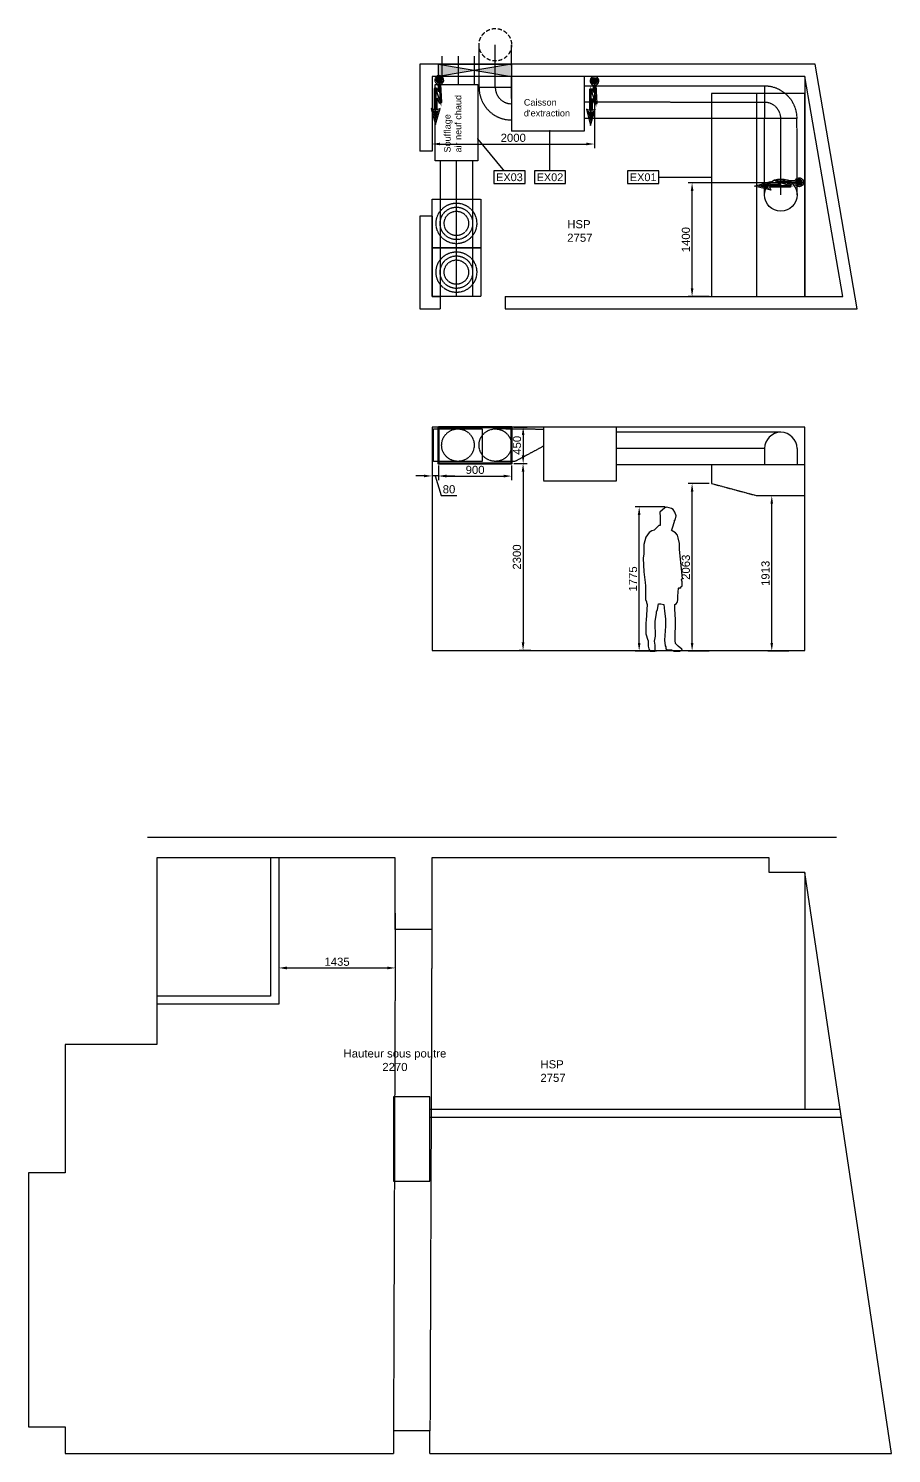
# Model space of a CAD drawing. Header units: millimetres. Extents: x -10333 to 52747, y -5537 to 22883.
# Drawn here: x 19518 to 30141, y -5537 to 12002 of the extents above; entities that cross this region are included whole.
import ezdxf
from ezdxf.enums import TextEntityAlignment as Align

# ---------------------------------------------------------------- set-up
doc = ezdxf.new("R2010")
doc.units = ezdxf.units.MM
doc.set_wipeout_variables(frame=1)
doc.linetypes.add('DASHED', pattern=[0.75, 0.5, -0.25])
for name, color, linetype in [('@-IDFC-EL-MN', 7, 'Continuous'), ('@-IDFC-EL-TRI', 1, 'Continuous'), ('HOTTE', 152, 'Continuous'), ('poutre', 8, 'DASHED')]:
    doc.layers.add(name, color=color, linetype=linetype)
doc.styles.add('Ar_0', font='arial.ttf')
doc.styles.add('Arial_3', font='ARIALUNI.TTF', dxfattribs={"height": 3})
doc.styles.get("Standard").update_dxf_attribs({"font": 'ARIALUNI.TTF'})
doc.dimstyles.new('Decimal-100', dxfattribs={"dimscale": 40, "dimtxt": 2.5, "dimasz": 2.5, "dimexe": 1.25, "dimexo": 0.625, "dimtad": 1, "dimdec": 0, "dimtxsty": 'Standard', "dimcen": 2.5, "dimadec": 0, "dimazin": 0, "dimtfac": 1, "dimtdec": 0, "dimtmove": 0, "dimatfit": 3, "dimfxl": 1, "dimarcsym": 0})

# ---------------------------------------------------------------- blocks, each defined once
blk = doc.blocks.new('*D37')
at = {"layer": 'Defpoints', "color": 0, "transparency": 16777216}
for p in [(27686, 10103), (29073, 10103), (27923, 8703)]:
    blk.add_point(p, dxfattribs=at)
at = {"layer": 'HOTTE', "color": 0, "lineweight": -2, "transparency": 16777216}
for p, q in [((29048, 10103), (27636, 10103)), ((27686, 8803), (27686, 10003)), ((27898, 8703), (27636, 8703))]:
    blk.add_line(p, q, dxfattribs=at)
at = {"layer": 'HOTTE', "color": 0, "transparency": 16777216}
for points in [[(27670, 10003), (27703, 10003), (27686, 10103)], [(27670, 8803), (27703, 8803), (27686, 8703)]]:
    blk.add_solid(points, dxfattribs=at)
at = {"layer": 'HOTTE', "color": 0, "transparency": 16777216, "insert": (27610, 9403), "char_height": 100, "attachment_point": 5, "rotation": 90}
blk.add_mtext('1400', dxfattribs=at)
blk = doc.blocks.new('*D36')
at = {"color": 0, "lineweight": -2, "transparency": 16777216}
for p, q in [((24033, 889), (24033, 389)), ((22598, 869), (22598, 389)), ((22698, 439), (23933, 439))]:
    blk.add_line(p, q, dxfattribs=at)
at = {"color": 0, "transparency": 16777216}
for points in [[(22698, 456), (22698, 422), (22598, 439)], [(23933, 456), (23933, 422), (24033, 439)]]:
    blk.add_solid(points, dxfattribs=at)
at = {"layer": 'Defpoints', "color": 0, "transparency": 16777216}
for p in [(22598, 894), (24033, 914), (24033, 439)]:
    blk.add_point(p, dxfattribs=at)
at = {"color": 0, "transparency": 16777216, "insert": (23316, 515), "char_height": 100, "attachment_point": 5}
blk.add_mtext('1435', dxfattribs=at)
blk = doc.blocks.new('DIFUSSEUR600600')
at = {"layer": 'HOTTE', "linetype": 'DASHED', "ltscale": 10}
blk.add_lwpolyline([(0, 600), (600, 600), (600, 0), (0, 0)], close=True, dxfattribs=at)
for radius in [250, 200, 150]:
    blk.add_circle((300, 300), radius, dxfattribs=at)
blk = doc.blocks.new('*D70')
at = {"layer": 'Defpoints', "color": 0, "transparency": 16777216}
for p in [(24485, 11412), (26485, 11412), (26485, 10580)]:
    blk.add_point(p, dxfattribs=at)
at = {"layer": 'HOTTE', "color": 0, "lineweight": -2, "transparency": 16777216}
for p, q in [((24485, 11387), (24485, 10530)), ((26485, 11387), (26485, 10530)), ((24585, 10580), (26385, 10580))]:
    blk.add_line(p, q, dxfattribs=at)
at = {"layer": 'HOTTE', "color": 0, "transparency": 16777216}
for points in [[(24585, 10597), (24585, 10564), (24485, 10580)], [(26385, 10597), (26385, 10564), (26485, 10580)]]:
    blk.add_solid(points, dxfattribs=at)
at = {"layer": 'HOTTE', "color": 0, "transparency": 16777216, "insert": (25485, 10656), "char_height": 100, "attachment_point": 5}
blk.add_mtext('2000', dxfattribs=at)
blk = doc.blocks.new('*U76')
for q in [(0, 0.874), (0, -0.08)]:
    blk.add_line((0, 0), q)
at = {"const_width": 0.005}
blk.add_lwpolyline([(0.005, 0.874, 2.10477), (-0.005, 0.874, 0.471041)], format="xyb", close=True, dxfattribs=at)
blk.add_wipeout([(0.08, -0.2), (0.08, 0.2), (-0.08, 0.2), (-0.08, -0.2)])
blk.add_lwpolyline([(0.08, -0.2), (0.08, 0.2), (-0.08, 0.2), (-0.08, -0.2)], close=True)
at = {"style": 'Ar_0'}
blk.add_attdef('LOT', text='', height=0.1, rotation=90, dxfattribs=at).set_placement((0, 0), align=Align.MIDDLE_CENTER)
blk = doc.blocks.new('*U77')
for q in [(-0.593, 0), (0.08, 0)]:
    blk.add_line((0, 0), q)
at = {"const_width": 0.005}
blk.add_lwpolyline([(-0.593, 0.005, 2.10477), (-0.593, -0.005, 0.471041)], format="xyb", close=True, dxfattribs=at)
blk.add_wipeout([(0.08, -0.2), (0.08, 0.2), (-0.08, 0.2), (-0.08, -0.2)])
blk.add_lwpolyline([(0.08, -0.2), (0.08, 0.2), (-0.08, 0.2), (-0.08, -0.2)], close=True)
at = {"style": 'Ar_0'}
blk.add_attdef('LOT', text='', height=0.1, rotation=90, dxfattribs=at).set_placement((0, 0), align=Align.MIDDLE_CENTER)
blk = doc.blocks.new('*U78')
for q in [(-0.491, -0.404), (0.062, 0.051)]:
    blk.add_line((0, 0), q)
at = {"const_width": 0.005}
blk.add_lwpolyline([(-0.494, -0.4, 2.10477), (-0.488, -0.408, 0.471041)], format="xyb", close=True, dxfattribs=at)
blk.add_wipeout([(0.08, -0.2), (0.08, 0.2), (-0.08, 0.2), (-0.08, -0.2)])
blk.add_lwpolyline([(0.08, -0.2), (0.08, 0.2), (-0.08, 0.2), (-0.08, -0.2)], close=True)
at = {"style": 'Ar_0'}
blk.add_attdef('LOT', text='', height=0.1, rotation=90, dxfattribs=at).set_placement((0, 0), align=Align.MIDDLE_CENTER)
blk = doc.blocks.new('ca_pers004')
for p, q in [((12.3, 176.4), (6.3, 170.8)), ((14.7, 177.3), (12.3, 176.4)), ((20.6, 175.6), (14.7, 177.3)), ((22.6, 174.4), (20.6, 175.6)), ((6.3, 170.8), (6.5, 164.9)), ((6.5, 164.9), (6.5, 162.4)), ((6.5, 162.4), (6.5, 158.6)), ((6.5, 158.6), (6.5, 154.4)), ((24.1, 158.9), (21.4, 151.4)), ((24.7, 171), (22.6, 174.4)), ((24.1, 160.7), (24.2, 160.9)), ((24.1, 160.7), (24.1, 158.9)), ((24.2, 160.9), (25, 161)), ((26.2, 166.5), (24.7, 171)), ((25, 161), (26.2, 166.5)), ((-6.7, 146), (-10.9, 140.3)), ((-3.7, 148), (-6.7, 146)), ((-0.5, 148.8), (-3.7, 148)), ((5.1, 154.5), (-0.5, 148.8)), ((6.5, 154.4), (5.1, 154.5)), ((21.6, 147.9), (20.3, 148.8)), ((21.4, 151.4), (20.5, 148.8)), ((25.6, 145.5), (21.6, 147.9)), ((28.2, 142.6), (25.6, 145.5)), ((28.8, 139.2), (28.2, 142.6)), ((-13.3, 131.3), (-13.5, 125.2)), ((-13.5, 125.2), (-13.5, 119.8)), ((-10.9, 140.3), (-13.3, 131.3)), ((30.6, 132.2), (28.8, 139.2)), ((30.6, 124.8), (30.6, 132.2)), ((34, 89.2), (30.6, 124.8)), ((-13.5, 119.8), (-14.3, 114.2)), ((-14.3, 114.2), (-13.3, 97.6)), ((-13.3, 97.6), (-11.9, 84.3)), ((33, 87.8), (34, 89.2)), ((33.7, 85.2), (33, 87.8)), ((-11.9, 84.3), (-11.4, 80.2)), ((-11.4, 80.2), (-11.4, 63.3)), ((28.3, 67.5), (29.2, 77.5)), ((29.2, 77.5), (29.8, 78.1)), ((29.8, 78.1), (30.9, 77.3)), ((30.9, 77.3), (32.3, 78.2)), ((32.3, 78.2), (32.7, 79.3)), ((32.7, 79.3), (33.7, 79.8)), ((33.7, 79.8), (33.7, 85.2)), ((-11.4, 63.3), (-10.1, 60.6)), ((-9.5, 57.5), (-10.4, 38.1)), ((-10.1, 60.6), (-10.2, 59.6)), ((-10.2, 59.6), (-9.5, 57.5)), ((3.6, 51.1), (4.5, 58.1)), ((4.5, 58.1), (7.6, 58.1)), ((7.6, 58.1), (11, 57.3)), ((11, 57.3), (12.1, 49.2)), ((24.8, 57.5), (26.7, 58.7)), ((24.8, 51.6), (24.8, 57.5)), ((26.7, 58.7), (27, 59.6)), ((27, 59.6), (28, 60.1)), ((28, 60.1), (28.3, 64)), ((28.3, 64), (28.3, 67.5)), ((-10.4, 38.1), (-11.1, 34.7)), ((0.5, 36.7), (2.1, 46.4)), ((0.5, 34.7), (0.5, 36.7)), ((2.1, 48.3), (3.6, 51.1)), ((2.1, 46.4), (2.1, 48.3)), ((12.1, 49.2), (13.2, 39.5)), ((13.2, 39.5), (13.2, 30.8)), ((25.7, 38.7), (24.8, 51.6)), ((25, 12.8), (25.7, 38.7)), ((-11.1, 34.7), (-11.1, 21)), ((-11.1, 21), (-8.7, 13.6)), ((-0.2, 12.3), (0.8, 18.5)), ((0.8, 18.5), (0.5, 34.7)), ((13.2, 30.8), (12.1, 13.4)), ((-8.7, 13.6), (-8.1, 13.1)), ((-8.1, 13.1), (-8.2, 8.6)), ((-8.2, 8.6), (-8.2, 6.1)), ((-8.2, 6.1), (-7.3, 2.7)), ((-7.3, 2.7), (-5.6, 0)), ((-5.6, 0), (0, 0)), ((0.6, 7.2), (-0.2, 12.3)), ((0, 0), (0.6, 1.8)), ((0.6, 1.8), (0.6, 7.2)), ((12.1, 13.4), (12.9, 6.3)), ((12.9, 6.3), (13.6, 5)), ((13.6, 5), (13.6, 2.7)), ((13.6, 2.7), (15.8, 1.7)), ((15.8, 1.7), (19.1, 1.6)), ((19.1, 1.6), (20.6, 1.6)), ((20.6, 1.6), (23.7, 0)), ((23.7, 0), (31, 0)), ((25.6, 9.4), (25, 12.8)), ((28.8, 6.1), (25.6, 9.4)), ((33.5, 2.2), (28.8, 6.1)), ((31, 0), (33.6, 1.2)), ((33.6, 1.2), (33.5, 2.2))]:
    blk.add_line(p, q)
blk = doc.blocks.new('*D81')
at = {"layer": 'Defpoints', "color": 0, "transparency": 16777216}
for p in [(27686, 6402), (27923, 6402), (27923, 4340)]:
    blk.add_point(p, dxfattribs=at)
at = {"layer": 'HOTTE', "color": 0, "lineweight": -2, "transparency": 16777216}
for p, q in [((27898, 6402), (27636, 6402)), ((27686, 4440), (27686, 6302)), ((27898, 4340), (27636, 4340))]:
    blk.add_line(p, q, dxfattribs=at)
at = {"layer": 'HOTTE', "color": 0, "transparency": 16777216}
for points in [[(27670, 6302), (27703, 6302), (27686, 6402)], [(27670, 4440), (27703, 4440), (27686, 4340)]]:
    blk.add_solid(points, dxfattribs=at)
at = {"layer": 'HOTTE', "color": 0, "transparency": 16777216, "insert": (27610, 5371), "char_height": 100, "attachment_point": 5, "rotation": 90}
blk.add_mtext('2063', dxfattribs=at)
blk = doc.blocks.new('*D82')
at = {"layer": 'Defpoints', "color": 0, "transparency": 16777216}
for p in [(27035, 6115), (27379, 6115), (27271, 4340)]:
    blk.add_point(p, dxfattribs=at)
at = {"layer": 'HOTTE', "color": 0, "lineweight": -2, "transparency": 16777216}
for p, q in [((27354, 6115), (26985, 6115)), ((27035, 4440), (27035, 6015)), ((27246, 4340), (26985, 4340))]:
    blk.add_line(p, q, dxfattribs=at)
at = {"layer": 'HOTTE', "color": 0, "transparency": 16777216}
for points in [[(27018, 6015), (27051, 6015), (27035, 6115)], [(27018, 4440), (27051, 4440), (27035, 4340)]]:
    blk.add_solid(points, dxfattribs=at)
at = {"layer": 'HOTTE', "color": 0, "transparency": 16777216, "insert": (26959, 5227), "char_height": 100, "attachment_point": 5, "rotation": 90}
blk.add_mtext('1775', dxfattribs=at)
blk = doc.blocks.new('*D83')
at = {"layer": 'Defpoints', "color": 0, "transparency": 16777216}
for p in [(28667, 6252), (28903, 6252), (28903, 4340)]:
    blk.add_point(p, dxfattribs=at)
at = {"layer": 'HOTTE', "color": 0, "lineweight": -2, "transparency": 16777216}
for p, q in [((28878, 6252), (28617, 6252)), ((28667, 4440), (28667, 6152)), ((28878, 4340), (28617, 4340))]:
    blk.add_line(p, q, dxfattribs=at)
at = {"layer": 'HOTTE', "color": 0, "transparency": 16777216}
for points in [[(28650, 6152), (28683, 6152), (28667, 6252)], [(28650, 4440), (28683, 4440), (28667, 4340)]]:
    blk.add_solid(points, dxfattribs=at)
at = {"layer": 'HOTTE', "color": 0, "transparency": 16777216, "insert": (28590, 5296), "char_height": 100, "attachment_point": 5, "rotation": 90}
blk.add_mtext('1913', dxfattribs=at)
blk = doc.blocks.new('*D84')
at = {"color": 0, "lineweight": -2, "transparency": 16777216}
for p, q in [((25490, 7097), (25657, 7097)), ((25607, 6997), (25607, 6747)), ((25490, 6647), (25657, 6647))]:
    blk.add_line(p, q, dxfattribs=at)
at = {"color": 0, "transparency": 16777216}
for points in [[(25590, 6997), (25623, 6997), (25607, 7097)], [(25590, 6747), (25623, 6747), (25607, 6647)]]:
    blk.add_solid(points, dxfattribs=at)
at = {"layer": 'Defpoints', "color": 0, "transparency": 16777216}
for p in [(25465, 7097), (25465, 6647), (25607, 6647)]:
    blk.add_point(p, dxfattribs=at)
at = {"color": 0, "transparency": 16777216, "insert": (25531, 6872), "char_height": 100, "attachment_point": 5, "rotation": 90}
blk.add_mtext('450', dxfattribs=at)
blk = doc.blocks.new('*D85')
at = {"color": 0, "lineweight": -2, "transparency": 16777216}
for p, q in [((24565, 6622), (24565, 6443)), ((24665, 6493), (25365, 6493)), ((25465, 6622), (25465, 6443))]:
    blk.add_line(p, q, dxfattribs=at)
at = {"color": 0, "transparency": 16777216}
for points in [[(24665, 6510), (24665, 6476), (24565, 6493)], [(25365, 6510), (25365, 6476), (25465, 6493)]]:
    blk.add_solid(points, dxfattribs=at)
at = {"layer": 'Defpoints', "color": 0, "transparency": 16777216}
for p in [(24565, 6647), (25465, 6647), (25465, 6493)]:
    blk.add_point(p, dxfattribs=at)
at = {"color": 0, "transparency": 16777216, "insert": (25015, 6569), "char_height": 100, "attachment_point": 5}
blk.add_mtext('900', dxfattribs=at)
blk = doc.blocks.new('*D86')
at = {"color": 0, "lineweight": -2, "transparency": 16777216}
for p, q in [((25490, 6647), (25656, 6647)), ((25606, 6547), (25606, 4447)), ((25703, 4347), (25556, 4347))]:
    blk.add_line(p, q, dxfattribs=at)
at = {"color": 0, "transparency": 16777216}
for points in [[(25589, 6547), (25622, 6547), (25606, 6647)], [(25589, 4447), (25622, 4447), (25606, 4347)]]:
    blk.add_solid(points, dxfattribs=at)
at = {"layer": 'Defpoints', "color": 0, "transparency": 16777216}
for p in [(25465, 6647), (25606, 4347), (25728, 4347)]:
    blk.add_point(p, dxfattribs=at)
at = {"color": 0, "transparency": 16777216, "insert": (25530, 5497), "char_height": 100, "attachment_point": 5, "rotation": 90}
blk.add_mtext('2300', dxfattribs=at)
blk = doc.blocks.new('*D87')
at = {"color": 0, "lineweight": -2, "transparency": 16777216}
for p, q in [((24385, 6495), (24285, 6495)), ((24565, 6495), (24485, 6495)), ((24565, 6495), (24485, 6495)), ((24485, 6492), (24485, 6445)), ((24525, 6495), (24597, 6254)), ((24565, 6622), (24565, 6445)), ((24665, 6495), (24765, 6495)), ((24597, 6254), (24790, 6254))]:
    blk.add_line(p, q, dxfattribs=at)
at = {"color": 0, "transparency": 16777216}
for points in [[(24385, 6511), (24385, 6478), (24485, 6495)], [(24665, 6511), (24665, 6478), (24565, 6495)]]:
    blk.add_solid(points, dxfattribs=at)
at = {"layer": 'Defpoints', "color": 0, "transparency": 16777216}
for p in [(24485, 6517), (24485, 6495), (24565, 6647)]:
    blk.add_point(p, dxfattribs=at)
at = {"color": 0, "transparency": 16777216, "insert": (24694, 6330), "char_height": 100, "attachment_point": 5}
blk.add_mtext('80', dxfattribs=at)
blk = doc.blocks.new('restri')
blk.add_hatch(color=0).paths.add_polyline_path([(31, 67, 1), (-29, 14, 1)])
at = {"color": 7}
blk.add_lwpolyline([(23, 84), (33, 167), (41, 122), (56, 126), (71, 123), (112, 352), (141, 332), (127, 515), (47, 350), (80, 358), (56, 229), (46, 290), (30, 288), (15, 290), (-10, 88, 5.695051)], format="xyb", close=True, dxfattribs=at)
at = {"color": 0, "const_width": 16}
blk.add_lwpolyline([(1, 40), (31, 279), (56, 134), (99, 371)], dxfattribs=at)
at = {"color": 0}
blk.add_solid([(99, 371), (131, 350), (63, 363), (121, 483)], dxfattribs=at)

msp = doc.modelspace()

# ---------------------------------------------------------------- hatches: boundary and pattern name
h = msp.add_hatch(color=256)
h.dxf.hatch_style = 1
h.paths.add_polyline_path([(25463.8, 11562.1), (25013.8, 11487.1), (25463.8, 11412.1)])
h.paths.add_polyline_path([(24563.8, 11562.1), (24563.8, 11412.1), (25013.8, 11487.1)])

# ---------------------------------------------------------------- linework, layer by layer
for p, q in [((25464.7, 11562.1), (24564.7, 11412.1)), ((24564.7, 11562.1), (25464.7, 11412.1)), ((29073.1, 11412.1), (29073.1, 8703.1)), ((24485.1, 10493.1), (24335.1, 10493.1)), ((24485.1, 9693.1), (24335.1, 9693.1)), ((24585.1, 8703.1), (24585.1, 8553.1)), ((25385.1, 8703.1), (25385.1, 8553.1)), ((29462.3, 2043.8), (20984.7, 2043.8)), ((29073.1, 1613.8), (29073.1, -1296.9)), ((24459.6, -1296.9), (29507.6, -1296.9)), ((24459.6, -1396.9), (29522.5, -1396.9))]:
    msp.add_line(p, q)
for points in [[(25385.1, 8553.1), (29719.2, 8553.1), (29199.4, 11562.1), (24335.1, 11562.1), (24335.1, 10493.1)], [(29073.1, 11412.1), (24485.1, 11412.1), (24485.1, 10493.1)], [(25385.1, 8703.1), (29541.1, 8703.1), (29073.1, 11412.1)], [(24335.1, 9693.1), (24335.1, 8553.1), (24585.1, 8553.1)], [(24485.1, 9693.1), (24485.1, 8703.1), (24585.1, 8703.1)], [(24033.1, 1793.8), (21098.1, 1793.8), (21098.1, -502.2), (19968.1, -502.2), (19968.1, -2082.2), (19518.1, -2082.2), (19518.1, -5210.2), (19968.1, -5210.2), (19968.1, -5536.9), (24009.6, -5536.9)], [(22598.1, 1793.8), (22598.1, -6.2), (21098.1, -6.2)], [(22498.1, 1793.8), (22498.1, 93.8), (21098.1, 93.8)], [(24459.6, -5536.9), (30140.6, -5536.9), (29073.1, 1613.8), (28633.1, 1613.8), (28633.1, 1793.8), (24483.1, 1793.8), (24483.1, 913.8), (24033.1, 913.8), (24033.1, 1793.8)], [(24459.6, -5536.9), (24459.6, -5256.9), (24009.6, -5256.9), (24009.6, -5536.9)]]:
    msp.add_lwpolyline(points)
for points in [[(24564.7, 11562.1), (25464.7, 11562.1), (25464.7, 11412.1), (24564.7, 11412.1)], [(29073.1, 7096.5), (24485.1, 7096.5), (24485.1, 4346.5), (29073.1, 4346.5)], [(24009.6, -1146.9), (24009.6, -2186.9), (24459.6, -2186.9), (24459.6, -1146.9)]]:
    msp.add_lwpolyline(points, close=True)
at = {"lineweight": 50}
msp.add_lwpolyline([(24564.7, 7096.5), (25464.7, 7096.5), (25464.7, 6646.5), (24564.7, 6646.5)], close=True, dxfattribs=at)
at = {"layer": 'HOTTE'}
for p, q in [((25063.8, 11548.3), (25063.8, 11801.8)), ((25263.8, 11548.3), (25263.8, 11801.8)), ((25463.8, 11548.3), (25463.8, 11801.8)), ((24609.1, 11311.4), (24609.1, 11662.1)), ((25009.1, 11311.4), (25009.1, 11662.1)), ((25063.8, 11275.8), (25063.7, 11684.6)), ((25463.7, 11139.6), (25463.7, 11412.1)), ((28578.1, 6832.3), (28578.1, 6632.3)), ((28978.1, 6832.3), (28978.1, 6632.3))]:
    msp.add_line(p, q, dxfattribs=at)
at = {"layer": 'HOTTE', "linetype": 'DASHED', "ltscale": 10}
for p, q in [((24809.1, 11311.4), (24809.1, 11662.1)), ((25263.8, 11275.8), (25263.8, 11548.3)), ((25463.8, 11275.8), (25063.8, 11275.8)), ((26363.7, 10892.8), (26363.8, 11292.8)), ((28578.2, 11292.8), (26363.8, 11293.4)), ((28578.2, 11292.8), (28578.1, 10892.8)), ((25463.7, 11139.6), (25463.7, 10739.6)), ((28578.1, 11092.8), (26363.7, 11093.4)), ((28483.1, 8703.1), (28483.1, 11203.1)), ((28578.1, 10892.8), (26363.7, 10892.8)), ((28977.3, 10892.6), (28577.3, 10892.8)), ((28578.1, 9952.9), (28577.3, 10892.5)), ((28778.1, 9953.1), (28777.3, 10892.7)), ((28978.1, 9953.3), (28977.3, 10892.9)), ((24587.3, 8703.1), (24587.3, 10371.6)), ((24787.3, 8703.1), (24787.3, 10371.6)), ((24987.3, 8703.1), (24987.3, 10371.6)), ((25857.7, 7067.3), (25263.7, 7074)), ((28778, 7032.3), (26757.7, 7032.3)), ((25857.7, 6861.3), (25507.7, 6674)), ((25507.7, 6674), (25263.7, 6674)), ((28578.1, 6832.3), (26757.7, 6832.3)), ((28578, 6632.3), (26757.7, 6632.3))]:
    msp.add_line(p, q, dxfattribs=at)
at = {"layer": 'HOTTE'}
for points in [[(25463.8, 11410.8), (25463.6, 10740.8), (26363.6, 10740.5), (26363.8, 11410.5)], [(24524.3, 11311.4), (25050.3, 11311.4), (25050.3, 10371.6), (24524.3, 10371.6)], [(29073.1, 8703.1), (29073.1, 11203.1), (27923.1, 11203.1), (27923.1, 8703.1)]]:
    msp.add_lwpolyline(points, close=True, dxfattribs=at)
at = {"layer": 'HOTTE', "linetype": 'DASHED', "ltscale": 10}
for points in [[(25463.8, 10875.8), (25463.8, 10875.8, -0.4142136), (25063.8, 11275.8)], [(25463.8, 11075.8, -0.4142136), (25263.8, 11275.8)], [(28578.2, 11292.8), (28578.2, 11292.8, -0.4142136), (28978.1, 10892.6)], [(28578.1, 11092.8, -0.4142136), (28778.1, 10892.7)]]:
    msp.add_lwpolyline(points, format="xyb", dxfattribs=at)
for points in [[(24505.1, 7076.5), (25102.1, 7076.5), (25102.1, 6671.5), (24505.1, 6671.5)], [(26757.7, 7095.3), (25857.7, 7095.3), (25857.7, 6435.3), (26757.7, 6435.3)]]:
    msp.add_lwpolyline(points, close=True, dxfattribs=at)
msp.add_lwpolyline([(28483.1, 6252.3), (29073.1, 6252.3), (29073.1, 6632.3), (27923.1, 6632.3), (27923.1, 6402.3), (28483.1, 6252.3)], dxfattribs=at)
at = {"layer": 'HOTTE', "linetype": 'DASHED', "ltscale": 100}
msp.add_circle((25263.8, 11801.8), 200, dxfattribs=at)
at = {"layer": 'HOTTE'}
msp.add_circle((28778.1, 9953.1), 200, dxfattribs=at)
at = {"layer": 'HOTTE', "linetype": 'DASHED', "ltscale": 10}
for centre in [(24803.6, 6874), (25263.7, 6874)]:
    msp.add_circle(centre, 200, dxfattribs=at)
at = {"layer": 'HOTTE'}
msp.add_arc((28778.1, 6832.3), 200, 0, 180, dxfattribs=at)
at = {"layer": 'poutre', "ltscale": 10}
for points in [[(24033.1, 1113.8), (24010.6, -5256.9)], [(24483.1, 1113.8), (24459.6, -5256.9)]]:
    msp.add_lwpolyline(points, dxfattribs=at)

# ---------------------------------------------------------------- block references
for p in [(24485.1, 9303.1), (24485.1, 8703.1)]:
    msp.add_blockref('DIFUSSEUR600600', p)
at = {"xscale": 10, "yscale": 10, "zscale": 10}
msp.add_blockref('ca_pers004', (27226.3, 4339.5), dxfattribs=at)
at = {"layer": '@-IDFC-EL-MN', "xscale": -1.120833333333306, "yscale": 1.120833333333306, "zscale": 1.120833333333306, "rotation": 80.00000000000028}
msp.add_blockref('restri', (29048, 10102.6), dxfattribs=at)
at = {"layer": '@-IDFC-EL-TRI', "xscale": 1.120833333333306, "yscale": 1.120833333333306, "zscale": 1.120833333333306, "rotation": 190}
for p in [(24567.3, 11412.1), (26477.4, 11403)]:
    msp.add_blockref('restri', p, dxfattribs=at)

# ---------------------------------------------------------------- texts
at = {"char_height": 100, "style": 'Arial_3'}
for s, width, insert, attachment_point in [('HSP^J{\\fArial Unicode MS|b0|i0|c134|p34;2757}', 436.388, (26149.3, 9643.4), 1), ('{\\fArial Unicode MS|b0|i0|c134|p34;Hauteur sous p}outre{\\fArial Unicode MS|b0|i0|c134|p34;\\P2}270', 1687.602, (24028.3, -696.9), 5), ('{\\fArial Unicode MS|b0|i0|c134|p34;H}SP^J{\\fArial Unicode MS|b0|i0|c134|p34;2757}', 354.014, (25819.1, -696.6), 1)]:
    msp.add_mtext_dynamic_manual_height_columns(s, width=width, gutter_width=500, heights=[0], dxfattribs=dict(at, insert=insert, attachment_point=attachment_point))
at = {"layer": 'HOTTE', "insert": (24633, 10475.2), "char_height": 80, "attachment_point": 1, "rotation": 90, "style": 'Arial_3'}
msp.add_mtext_dynamic_manual_height_columns('{\\fArial Unicode MS|b0|i0|c134|p34;Soufflage\\Pair neuf chaud}', width=13511.934, gutter_width=500, heights=[0], dxfattribs=at)
at = {"layer": 'HOTTE', "insert": (25615.2, 11133), "char_height": 80, "attachment_point": 1, "style": 'Arial_3'}
msp.add_mtext_dynamic_manual_height_columns("Caisson \\Pd'extraction", width=13511.934, gutter_width=500, heights=[0], dxfattribs=at)

# ---------------------------------------------------------------- dimensions: what is measured, and where the dimension line sits
dim = msp.add_linear_dim(base=(25606.7, 6646.5), p1=(25464.7, 7096.5), p2=(25464.7, 6646.5), angle=90, dimstyle='Decimal-100')
dim.commit()
dim.dimension.update_dxf_attribs({"geometry": '*D84', "text_midpoint": (25530.6, 6871.5)})
dim = msp.add_linear_dim(base=(24485.1, 6494.5), p1=(24564.7, 6646.5), p2=(24485.1, 6517.4), dimstyle='Decimal-100', override={"dimtmove": 1})
dim.commit()
dim.dimension.update_dxf_attribs({"geometry": '*D87', "text_midpoint": (24622.1, 6329.9)})
for base, p1, p2, picture, middle in [((25464.7, 6493.1), (24564.7, 6646.5), (25464.7, 6646.5), '*D85', (25014.7, 6569.2)), ((24033.1, 439), (22598.1, 893.8), (24033.1, 913.8), '*D36', (23315.6, 515))]:
    dim = msp.add_linear_dim(base=base, p1=p1, p2=p2, dimstyle='Decimal-100')
    dim.commit()
    dim.dimension.update_dxf_attribs({"geometry": picture, "text_midpoint": middle})
dim = msp.add_linear_dim(base=(25605.7, 4346.5), p1=(25464.7, 6646.5), p2=(25727.8, 4346.5), angle=90, dimstyle='Decimal-100', override={"dimtmove": 1})
dim.commit()
dim.dimension.update_dxf_attribs({"geometry": '*D86', "text_midpoint": (25529.6, 5496.5)})
at = {"layer": 'HOTTE'}
dim = msp.add_linear_dim(base=(26485, 10580.3), p1=(24485.1, 11412.1), p2=(26485, 11411.5), dimstyle='Decimal-100', dxfattribs=at)
dim.commit()
dim.dimension.update_dxf_attribs({"geometry": '*D70', "text_midpoint": (25485, 10656.4)})
for base, p1, p2, picture, middle in [((27686.3230284, 10102.5882938), (27923.0749676, 8703.0882938), (29073.0749676, 10102.5882938), '*D37', (27610.2316232, 9402.8382938)), ((27686.3, 6402.3), (27923.1, 4339.5), (27923.1, 6402.3), '*D81', (27610.2, 5370.9)), ((28666.6, 6252.3), (28903.3, 4339.5), (28903.3, 6252.3), '*D83', (28590.5, 5295.9)), ((27034.7, 6114.8), (27271.5, 4339.5), (27379.4, 6114.8), '*D82', (26958.6, 5227.2))]:
    dim = msp.add_linear_dim(base=base, p1=p1, p2=p2, angle=270, dimstyle='Decimal-100', dxfattribs=at)
    dim.commit()
    dim.dimension.update_dxf_attribs({"geometry": picture, "text_midpoint": middle})

# ---------------------------------------------------------------- next in the draw order: block references
at = {"layer": 'HOTTE', "xscale": 959.9999999999994, "yscale": 959.9999999999994, "zscale": 959.9999999999994, "rotation": 270}
for name, p, values in [('*U77', (25936.3, 10171.2), {'LOT': 'EX02'}), ('*U78', (25438.1, 10171.2), {'LOT': 'EX03'}), ('*U76', (27084.2, 10171.2), {'LOT': 'EX01'})]:
    msp.add_blockref(name, p, dxfattribs=at).add_auto_attribs(values)

doc.saveas('drawing.dxf')
